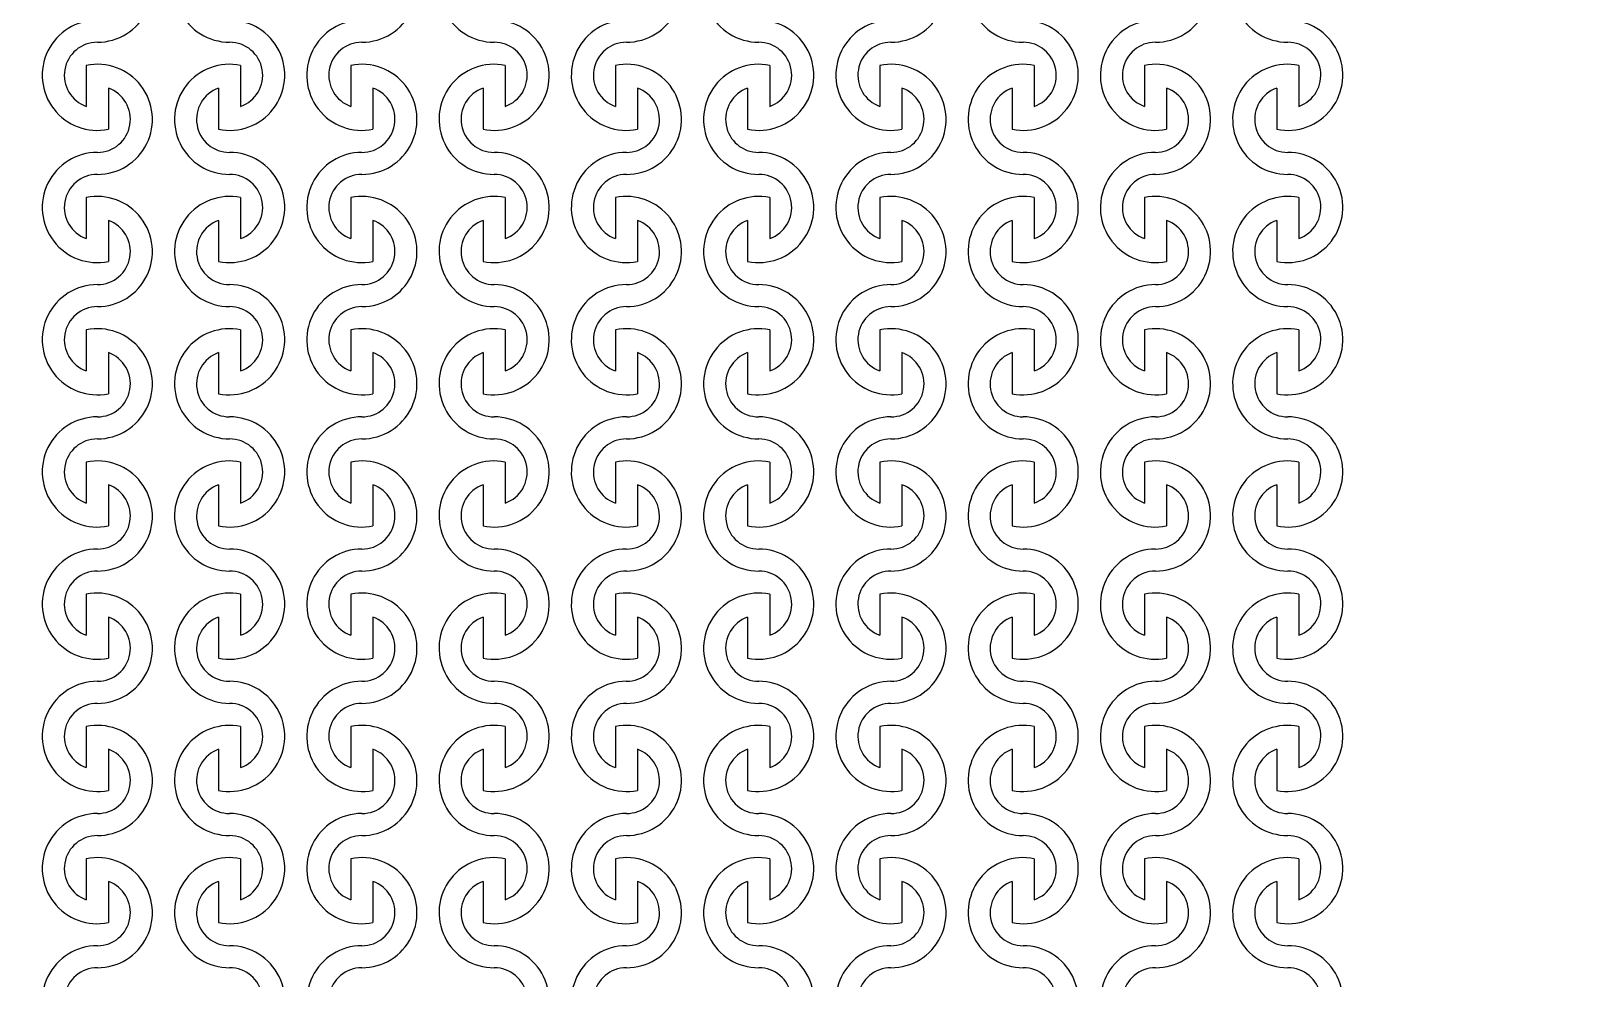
# Model space of a CAD drawing. Header units: millimetres. Extents: x 1000 to 444771, y -11148 to 590229.
# Drawn here: x 205126 to 208665, y 199300 to 201450 of the extents above; entities that cross this region are included whole.
import ezdxf

# ---------------------------------------------------------------- set-up
doc = ezdxf.new("R2010")
doc.units = ezdxf.units.MM
doc.layers.add('CLEAR', color=140, linetype='Continuous')

msp = doc.modelspace()

# ---------------------------------------------------------------- linework, layer by layer
for radius in [25000, 25000, 15000, 15000]:
    msp.add_circle((215000, 195000), radius)
at = {"layer": 'CLEAR'}
for p, q in [((205250.7, 201372.5), (205250.7, 201279.3)), ((205250.7, 201372.5), (205250.7, 201279.3)), ((205250.7, 201372.5), (205250.7, 201279.3)), ((205250.7, 201372.5), (205250.7, 201279.3)), ((205600.7, 201372.5), (205600.7, 201279.3)), ((205600.7, 201372.5), (205600.7, 201279.3)), ((205600.7, 201372.5), (205600.7, 201279.3)), ((205600.7, 201372.5), (205600.7, 201279.3)), ((205850.7, 201372.5), (205850.7, 201279.3)), ((205850.7, 201372.5), (205850.7, 201279.3)), ((205850.7, 201372.5), (205850.7, 201279.3)), ((205850.7, 201372.5), (205850.7, 201279.3)), ((206200.7, 201372.5), (206200.7, 201279.3)), ((206200.7, 201372.5), (206200.7, 201279.3)), ((206200.7, 201372.5), (206200.7, 201279.3)), ((206200.7, 201372.5), (206200.7, 201279.3)), ((206450.7, 201372.5), (206450.7, 201279.3)), ((206450.7, 201372.5), (206450.7, 201279.3)), ((206450.7, 201372.5), (206450.7, 201279.3)), ((206450.7, 201372.5), (206450.7, 201279.3)), ((206800.7, 201372.5), (206800.7, 201279.3)), ((206800.7, 201372.5), (206800.7, 201279.3)), ((206800.7, 201372.5), (206800.7, 201279.3)), ((206800.7, 201372.5), (206800.7, 201279.3)), ((207050.7, 201372.5), (207050.7, 201279.3)), ((207050.7, 201372.5), (207050.7, 201279.3)), ((207050.7, 201372.5), (207050.7, 201279.3)), ((207050.7, 201372.5), (207050.7, 201279.3)), ((207400.7, 201372.5), (207400.7, 201279.3)), ((207400.7, 201372.5), (207400.7, 201279.3)), ((207400.7, 201372.5), (207400.7, 201279.3)), ((207400.7, 201372.5), (207400.7, 201279.3)), ((207650.7, 201372.5), (207650.7, 201279.3)), ((207650.7, 201372.5), (207650.7, 201279.3)), ((207650.7, 201372.5), (207650.7, 201279.3)), ((207650.7, 201372.5), (207650.7, 201279.3)), ((208000.7, 201372.5), (208000.7, 201279.3)), ((208000.7, 201372.5), (208000.7, 201279.3)), ((208000.7, 201372.5), (208000.7, 201279.3)), ((208000.7, 201372.5), (208000.7, 201279.3)), ((205300.7, 201320.7), (205300.7, 201227.5)), ((205300.7, 201320.7), (205300.7, 201227.5)), ((205300.7, 201320.7), (205300.7, 201227.5)), ((205300.7, 201320.7), (205300.7, 201227.5)), ((205550.7, 201320.7), (205550.7, 201227.5)), ((205550.7, 201320.7), (205550.7, 201227.5)), ((205550.7, 201320.7), (205550.7, 201227.5)), ((205550.7, 201320.7), (205550.7, 201227.5)), ((205900.7, 201320.7), (205900.7, 201227.5)), ((205900.7, 201320.7), (205900.7, 201227.5)), ((205900.7, 201320.7), (205900.7, 201227.5)), ((205900.7, 201320.7), (205900.7, 201227.5)), ((206150.7, 201320.7), (206150.7, 201227.5)), ((206150.7, 201320.7), (206150.7, 201227.5)), ((206150.7, 201320.7), (206150.7, 201227.5)), ((206150.7, 201320.7), (206150.7, 201227.5)), ((206500.7, 201320.7), (206500.7, 201227.5)), ((206500.7, 201320.7), (206500.7, 201227.5)), ((206500.7, 201320.7), (206500.7, 201227.5)), ((206500.7, 201320.7), (206500.7, 201227.5)), ((206750.7, 201320.7), (206750.7, 201227.5)), ((206750.7, 201320.7), (206750.7, 201227.5)), ((206750.7, 201320.7), (206750.7, 201227.5)), ((206750.7, 201320.7), (206750.7, 201227.5)), ((207100.7, 201320.7), (207100.7, 201227.5)), ((207100.7, 201320.7), (207100.7, 201227.5)), ((207100.7, 201320.7), (207100.7, 201227.5)), ((207100.7, 201320.7), (207100.7, 201227.5)), ((207350.7, 201320.7), (207350.7, 201227.5)), ((207350.7, 201320.7), (207350.7, 201227.5)), ((207350.7, 201320.7), (207350.7, 201227.5)), ((207350.7, 201320.7), (207350.7, 201227.5)), ((207700.7, 201320.7), (207700.7, 201227.5)), ((207700.7, 201320.7), (207700.7, 201227.5)), ((207700.7, 201320.7), (207700.7, 201227.5)), ((207700.7, 201320.7), (207700.7, 201227.5)), ((207950.7, 201320.7), (207950.7, 201227.5)), ((207950.7, 201320.7), (207950.7, 201227.5)), ((207950.7, 201320.7), (207950.7, 201227.5)), ((207950.7, 201320.7), (207950.7, 201227.5)), ((205250.7, 201072.5), (205250.7, 200979.3)), ((205250.7, 201072.5), (205250.7, 200979.3)), ((205250.7, 201072.5), (205250.7, 200979.3)), ((205250.7, 201072.5), (205250.7, 200979.3)), ((205600.7, 201072.5), (205600.7, 200979.3)), ((205600.7, 201072.5), (205600.7, 200979.3)), ((205600.7, 201072.5), (205600.7, 200979.3)), ((205600.7, 201072.5), (205600.7, 200979.3)), ((205850.7, 201072.5), (205850.7, 200979.3)), ((205850.7, 201072.5), (205850.7, 200979.3)), ((205850.7, 201072.5), (205850.7, 200979.3)), ((205850.7, 201072.5), (205850.7, 200979.3)), ((206200.7, 201072.5), (206200.7, 200979.3)), ((206200.7, 201072.5), (206200.7, 200979.3)), ((206200.7, 201072.5), (206200.7, 200979.3)), ((206200.7, 201072.5), (206200.7, 200979.3)), ((206450.7, 201072.5), (206450.7, 200979.3)), ((206450.7, 201072.5), (206450.7, 200979.3)), ((206450.7, 201072.5), (206450.7, 200979.3)), ((206450.7, 201072.5), (206450.7, 200979.3)), ((206800.7, 201072.5), (206800.7, 200979.3)), ((206800.7, 201072.5), (206800.7, 200979.3)), ((206800.7, 201072.5), (206800.7, 200979.3)), ((206800.7, 201072.5), (206800.7, 200979.3)), ((207050.7, 201072.5), (207050.7, 200979.3)), ((207050.7, 201072.5), (207050.7, 200979.3)), ((207050.7, 201072.5), (207050.7, 200979.3)), ((207050.7, 201072.5), (207050.7, 200979.3)), ((207400.7, 201072.5), (207400.7, 200979.3)), ((207400.7, 201072.5), (207400.7, 200979.3)), ((207400.7, 201072.5), (207400.7, 200979.3)), ((207400.7, 201072.5), (207400.7, 200979.3)), ((207650.7, 201072.5), (207650.7, 200979.3)), ((207650.7, 201072.5), (207650.7, 200979.3)), ((207650.7, 201072.5), (207650.7, 200979.3)), ((207650.7, 201072.5), (207650.7, 200979.3)), ((208000.7, 201072.5), (208000.7, 200979.3)), ((208000.7, 201072.5), (208000.7, 200979.3)), ((208000.7, 201072.5), (208000.7, 200979.3)), ((208000.7, 201072.5), (208000.7, 200979.3)), ((205300.7, 201020.7), (205300.7, 200927.5)), ((205300.7, 201020.7), (205300.7, 200927.5)), ((205300.7, 201020.7), (205300.7, 200927.5)), ((205300.7, 201020.7), (205300.7, 200927.5)), ((205550.7, 201020.7), (205550.7, 200927.5)), ((205550.7, 201020.7), (205550.7, 200927.5)), ((205550.7, 201020.7), (205550.7, 200927.5)), ((205550.7, 201020.7), (205550.7, 200927.5)), ((205900.7, 201020.7), (205900.7, 200927.5)), ((205900.7, 201020.7), (205900.7, 200927.5)), ((205900.7, 201020.7), (205900.7, 200927.5)), ((205900.7, 201020.7), (205900.7, 200927.5)), ((206150.7, 201020.7), (206150.7, 200927.5)), ((206150.7, 201020.7), (206150.7, 200927.5)), ((206150.7, 201020.7), (206150.7, 200927.5)), ((206150.7, 201020.7), (206150.7, 200927.5)), ((206500.7, 201020.7), (206500.7, 200927.5)), ((206500.7, 201020.7), (206500.7, 200927.5)), ((206500.7, 201020.7), (206500.7, 200927.5)), ((206500.7, 201020.7), (206500.7, 200927.5)), ((206750.7, 201020.7), (206750.7, 200927.5)), ((206750.7, 201020.7), (206750.7, 200927.5)), ((206750.7, 201020.7), (206750.7, 200927.5)), ((206750.7, 201020.7), (206750.7, 200927.5)), ((207100.7, 201020.7), (207100.7, 200927.5)), ((207100.7, 201020.7), (207100.7, 200927.5)), ((207100.7, 201020.7), (207100.7, 200927.5)), ((207100.7, 201020.7), (207100.7, 200927.5)), ((207350.7, 201020.7), (207350.7, 200927.5)), ((207350.7, 201020.7), (207350.7, 200927.5)), ((207350.7, 201020.7), (207350.7, 200927.5)), ((207350.7, 201020.7), (207350.7, 200927.5)), ((207700.7, 201020.7), (207700.7, 200927.5)), ((207700.7, 201020.7), (207700.7, 200927.5)), ((207700.7, 201020.7), (207700.7, 200927.5)), ((207700.7, 201020.7), (207700.7, 200927.5)), ((207950.7, 201020.7), (207950.7, 200927.5)), ((207950.7, 201020.7), (207950.7, 200927.5)), ((207950.7, 201020.7), (207950.7, 200927.5)), ((207950.7, 201020.7), (207950.7, 200927.5)), ((205250.7, 200772.5), (205250.7, 200679.3)), ((205250.7, 200772.5), (205250.7, 200679.3)), ((205250.7, 200772.5), (205250.7, 200679.3)), ((205250.7, 200772.5), (205250.7, 200679.3)), ((205600.7, 200772.5), (205600.7, 200679.3)), ((205600.7, 200772.5), (205600.7, 200679.3)), ((205600.7, 200772.5), (205600.7, 200679.3)), ((205600.7, 200772.5), (205600.7, 200679.3)), ((205850.7, 200772.5), (205850.7, 200679.3)), ((205850.7, 200772.5), (205850.7, 200679.3)), ((205850.7, 200772.5), (205850.7, 200679.3)), ((205850.7, 200772.5), (205850.7, 200679.3)), ((206200.7, 200772.5), (206200.7, 200679.3)), ((206200.7, 200772.5), (206200.7, 200679.3)), ((206200.7, 200772.5), (206200.7, 200679.3)), ((206200.7, 200772.5), (206200.7, 200679.3)), ((206450.7, 200772.5), (206450.7, 200679.3)), ((206450.7, 200772.5), (206450.7, 200679.3)), ((206450.7, 200772.5), (206450.7, 200679.3)), ((206450.7, 200772.5), (206450.7, 200679.3)), ((206800.7, 200772.5), (206800.7, 200679.3)), ((206800.7, 200772.5), (206800.7, 200679.3)), ((206800.7, 200772.5), (206800.7, 200679.3)), ((206800.7, 200772.5), (206800.7, 200679.3)), ((207050.7, 200772.5), (207050.7, 200679.3)), ((207050.7, 200772.5), (207050.7, 200679.3)), ((207050.7, 200772.5), (207050.7, 200679.3)), ((207050.7, 200772.5), (207050.7, 200679.3)), ((207400.7, 200772.5), (207400.7, 200679.3)), ((207400.7, 200772.5), (207400.7, 200679.3)), ((207400.7, 200772.5), (207400.7, 200679.3)), ((207400.7, 200772.5), (207400.7, 200679.3)), ((207650.7, 200772.5), (207650.7, 200679.3)), ((207650.7, 200772.5), (207650.7, 200679.3)), ((207650.7, 200772.5), (207650.7, 200679.3)), ((207650.7, 200772.5), (207650.7, 200679.3)), ((208000.7, 200772.5), (208000.7, 200679.3)), ((208000.7, 200772.5), (208000.7, 200679.3)), ((208000.7, 200772.5), (208000.7, 200679.3)), ((208000.7, 200772.5), (208000.7, 200679.3)), ((205300.7, 200720.7), (205300.7, 200627.5)), ((205300.7, 200720.7), (205300.7, 200627.5)), ((205300.7, 200720.7), (205300.7, 200627.5)), ((205300.7, 200720.7), (205300.7, 200627.5)), ((205550.7, 200720.7), (205550.7, 200627.5)), ((205550.7, 200720.7), (205550.7, 200627.5)), ((205550.7, 200720.7), (205550.7, 200627.5)), ((205550.7, 200720.7), (205550.7, 200627.5)), ((205900.7, 200720.7), (205900.7, 200627.5)), ((205900.7, 200720.7), (205900.7, 200627.5)), ((205900.7, 200720.7), (205900.7, 200627.5)), ((205900.7, 200720.7), (205900.7, 200627.5)), ((206150.7, 200720.7), (206150.7, 200627.5)), ((206150.7, 200720.7), (206150.7, 200627.5)), ((206150.7, 200720.7), (206150.7, 200627.5)), ((206150.7, 200720.7), (206150.7, 200627.5)), ((206500.7, 200720.7), (206500.7, 200627.5)), ((206500.7, 200720.7), (206500.7, 200627.5)), ((206500.7, 200720.7), (206500.7, 200627.5)), ((206500.7, 200720.7), (206500.7, 200627.5)), ((206750.7, 200720.7), (206750.7, 200627.5)), ((206750.7, 200720.7), (206750.7, 200627.5)), ((206750.7, 200720.7), (206750.7, 200627.5)), ((206750.7, 200720.7), (206750.7, 200627.5)), ((207100.7, 200720.7), (207100.7, 200627.5)), ((207100.7, 200720.7), (207100.7, 200627.5)), ((207100.7, 200720.7), (207100.7, 200627.5)), ((207100.7, 200720.7), (207100.7, 200627.5)), ((207350.7, 200720.7), (207350.7, 200627.5)), ((207350.7, 200720.7), (207350.7, 200627.5)), ((207350.7, 200720.7), (207350.7, 200627.5)), ((207350.7, 200720.7), (207350.7, 200627.5)), ((207700.7, 200720.7), (207700.7, 200627.5)), ((207700.7, 200720.7), (207700.7, 200627.5)), ((207700.7, 200720.7), (207700.7, 200627.5)), ((207700.7, 200720.7), (207700.7, 200627.5)), ((207950.7, 200720.7), (207950.7, 200627.5)), ((207950.7, 200720.7), (207950.7, 200627.5)), ((207950.7, 200720.7), (207950.7, 200627.5)), ((207950.7, 200720.7), (207950.7, 200627.5)), ((205250.7, 200472.5), (205250.7, 200379.3)), ((205250.7, 200472.5), (205250.7, 200379.3)), ((205250.7, 200472.5), (205250.7, 200379.3)), ((205250.7, 200472.5), (205250.7, 200379.3)), ((205600.7, 200472.5), (205600.7, 200379.3)), ((205600.7, 200472.5), (205600.7, 200379.3)), ((205600.7, 200472.5), (205600.7, 200379.3)), ((205600.7, 200472.5), (205600.7, 200379.3)), ((205850.7, 200472.5), (205850.7, 200379.3)), ((205850.7, 200472.5), (205850.7, 200379.3)), ((205850.7, 200472.5), (205850.7, 200379.3)), ((205850.7, 200472.5), (205850.7, 200379.3)), ((206200.7, 200472.5), (206200.7, 200379.3)), ((206200.7, 200472.5), (206200.7, 200379.3)), ((206200.7, 200472.5), (206200.7, 200379.3)), ((206200.7, 200472.5), (206200.7, 200379.3)), ((206450.7, 200472.5), (206450.7, 200379.3)), ((206450.7, 200472.5), (206450.7, 200379.3)), ((206450.7, 200472.5), (206450.7, 200379.3)), ((206450.7, 200472.5), (206450.7, 200379.3)), ((206800.7, 200472.5), (206800.7, 200379.3)), ((206800.7, 200472.5), (206800.7, 200379.3)), ((206800.7, 200472.5), (206800.7, 200379.3)), ((206800.7, 200472.5), (206800.7, 200379.3)), ((207050.7, 200472.5), (207050.7, 200379.3)), ((207050.7, 200472.5), (207050.7, 200379.3)), ((207050.7, 200472.5), (207050.7, 200379.3)), ((207050.7, 200472.5), (207050.7, 200379.3)), ((207400.7, 200472.5), (207400.7, 200379.3)), ((207400.7, 200472.5), (207400.7, 200379.3)), ((207400.7, 200472.5), (207400.7, 200379.3)), ((207400.7, 200472.5), (207400.7, 200379.3)), ((207650.7, 200472.5), (207650.7, 200379.3)), ((207650.7, 200472.5), (207650.7, 200379.3)), ((207650.7, 200472.5), (207650.7, 200379.3)), ((207650.7, 200472.5), (207650.7, 200379.3)), ((208000.7, 200472.5), (208000.7, 200379.3)), ((208000.7, 200472.5), (208000.7, 200379.3)), ((208000.7, 200472.5), (208000.7, 200379.3)), ((208000.7, 200472.5), (208000.7, 200379.3)), ((205300.7, 200420.7), (205300.7, 200327.5)), ((205300.7, 200420.7), (205300.7, 200327.5)), ((205300.7, 200420.7), (205300.7, 200327.5)), ((205300.7, 200420.7), (205300.7, 200327.5)), ((205550.7, 200420.7), (205550.7, 200327.5)), ((205550.7, 200420.7), (205550.7, 200327.5)), ((205550.7, 200420.7), (205550.7, 200327.5)), ((205550.7, 200420.7), (205550.7, 200327.5)), ((205900.7, 200420.7), (205900.7, 200327.5)), ((205900.7, 200420.7), (205900.7, 200327.5)), ((205900.7, 200420.7), (205900.7, 200327.5)), ((205900.7, 200420.7), (205900.7, 200327.5)), ((206150.7, 200420.7), (206150.7, 200327.5)), ((206150.7, 200420.7), (206150.7, 200327.5)), ((206150.7, 200420.7), (206150.7, 200327.5)), ((206150.7, 200420.7), (206150.7, 200327.5)), ((206500.7, 200420.7), (206500.7, 200327.5)), ((206500.7, 200420.7), (206500.7, 200327.5)), ((206500.7, 200420.7), (206500.7, 200327.5)), ((206500.7, 200420.7), (206500.7, 200327.5)), ((206750.7, 200420.7), (206750.7, 200327.5)), ((206750.7, 200420.7), (206750.7, 200327.5)), ((206750.7, 200420.7), (206750.7, 200327.5)), ((206750.7, 200420.7), (206750.7, 200327.5)), ((207100.7, 200420.7), (207100.7, 200327.5)), ((207100.7, 200420.7), (207100.7, 200327.5)), ((207100.7, 200420.7), (207100.7, 200327.5)), ((207100.7, 200420.7), (207100.7, 200327.5)), ((207350.7, 200420.7), (207350.7, 200327.5)), ((207350.7, 200420.7), (207350.7, 200327.5)), ((207350.7, 200420.7), (207350.7, 200327.5)), ((207350.7, 200420.7), (207350.7, 200327.5)), ((207700.7, 200420.7), (207700.7, 200327.5)), ((207700.7, 200420.7), (207700.7, 200327.5)), ((207700.7, 200420.7), (207700.7, 200327.5)), ((207700.7, 200420.7), (207700.7, 200327.5)), ((207950.7, 200420.7), (207950.7, 200327.5)), ((207950.7, 200420.7), (207950.7, 200327.5)), ((207950.7, 200420.7), (207950.7, 200327.5)), ((207950.7, 200420.7), (207950.7, 200327.5)), ((205250.7, 200172.5), (205250.7, 200079.3)), ((205250.7, 200172.5), (205250.7, 200079.3)), ((205250.7, 200172.5), (205250.7, 200079.3)), ((205250.7, 200172.5), (205250.7, 200079.3)), ((205600.7, 200172.5), (205600.7, 200079.3)), ((205600.7, 200172.5), (205600.7, 200079.3)), ((205600.7, 200172.5), (205600.7, 200079.3)), ((205600.7, 200172.5), (205600.7, 200079.3)), ((205850.7, 200172.5), (205850.7, 200079.3)), ((205850.7, 200172.5), (205850.7, 200079.3)), ((205850.7, 200172.5), (205850.7, 200079.3)), ((205850.7, 200172.5), (205850.7, 200079.3)), ((206200.7, 200172.5), (206200.7, 200079.3)), ((206200.7, 200172.5), (206200.7, 200079.3)), ((206200.7, 200172.5), (206200.7, 200079.3)), ((206200.7, 200172.5), (206200.7, 200079.3)), ((206450.7, 200172.5), (206450.7, 200079.3)), ((206450.7, 200172.5), (206450.7, 200079.3)), ((206450.7, 200172.5), (206450.7, 200079.3)), ((206450.7, 200172.5), (206450.7, 200079.3)), ((206800.7, 200172.5), (206800.7, 200079.3)), ((206800.7, 200172.5), (206800.7, 200079.3)), ((206800.7, 200172.5), (206800.7, 200079.3)), ((206800.7, 200172.5), (206800.7, 200079.3)), ((207050.7, 200172.5), (207050.7, 200079.3)), ((207050.7, 200172.5), (207050.7, 200079.3)), ((207050.7, 200172.5), (207050.7, 200079.3)), ((207050.7, 200172.5), (207050.7, 200079.3)), ((207400.7, 200172.5), (207400.7, 200079.3)), ((207400.7, 200172.5), (207400.7, 200079.3)), ((207400.7, 200172.5), (207400.7, 200079.3)), ((207400.7, 200172.5), (207400.7, 200079.3)), ((207650.7, 200172.5), (207650.7, 200079.3)), ((207650.7, 200172.5), (207650.7, 200079.3)), ((207650.7, 200172.5), (207650.7, 200079.3)), ((207650.7, 200172.5), (207650.7, 200079.3)), ((208000.7, 200172.5), (208000.7, 200079.3)), ((208000.7, 200172.5), (208000.7, 200079.3)), ((208000.7, 200172.5), (208000.7, 200079.3)), ((208000.7, 200172.5), (208000.7, 200079.3)), ((205300.7, 200120.7), (205300.7, 200027.5)), ((205300.7, 200120.7), (205300.7, 200027.5)), ((205300.7, 200120.7), (205300.7, 200027.5)), ((205300.7, 200120.7), (205300.7, 200027.5)), ((205550.7, 200120.7), (205550.7, 200027.5)), ((205550.7, 200120.7), (205550.7, 200027.5)), ((205550.7, 200120.7), (205550.7, 200027.5)), ((205550.7, 200120.7), (205550.7, 200027.5)), ((205900.7, 200120.7), (205900.7, 200027.5)), ((205900.7, 200120.7), (205900.7, 200027.5)), ((205900.7, 200120.7), (205900.7, 200027.5)), ((205900.7, 200120.7), (205900.7, 200027.5)), ((206150.7, 200120.7), (206150.7, 200027.5)), ((206150.7, 200120.7), (206150.7, 200027.5)), ((206150.7, 200120.7), (206150.7, 200027.5)), ((206150.7, 200120.7), (206150.7, 200027.5)), ((206500.7, 200120.7), (206500.7, 200027.5)), ((206500.7, 200120.7), (206500.7, 200027.5)), ((206500.7, 200120.7), (206500.7, 200027.5)), ((206500.7, 200120.7), (206500.7, 200027.5)), ((206750.7, 200120.7), (206750.7, 200027.5)), ((206750.7, 200120.7), (206750.7, 200027.5)), ((206750.7, 200120.7), (206750.7, 200027.5)), ((206750.7, 200120.7), (206750.7, 200027.5)), ((207100.7, 200120.7), (207100.7, 200027.5)), ((207100.7, 200120.7), (207100.7, 200027.5)), ((207100.7, 200120.7), (207100.7, 200027.5)), ((207100.7, 200120.7), (207100.7, 200027.5)), ((207350.7, 200120.7), (207350.7, 200027.5)), ((207350.7, 200120.7), (207350.7, 200027.5)), ((207350.7, 200120.7), (207350.7, 200027.5)), ((207350.7, 200120.7), (207350.7, 200027.5)), ((207700.7, 200120.7), (207700.7, 200027.5)), ((207700.7, 200120.7), (207700.7, 200027.5)), ((207700.7, 200120.7), (207700.7, 200027.5)), ((207700.7, 200120.7), (207700.7, 200027.5)), ((207950.7, 200120.7), (207950.7, 200027.5)), ((207950.7, 200120.7), (207950.7, 200027.5)), ((207950.7, 200120.7), (207950.7, 200027.5)), ((207950.7, 200120.7), (207950.7, 200027.5)), ((205250.7, 199872.5), (205250.7, 199779.3)), ((205250.7, 199872.5), (205250.7, 199779.3)), ((205250.7, 199872.5), (205250.7, 199779.3)), ((205250.7, 199872.5), (205250.7, 199779.3)), ((205600.7, 199872.5), (205600.7, 199779.3)), ((205600.7, 199872.5), (205600.7, 199779.3)), ((205600.7, 199872.5), (205600.7, 199779.3)), ((205600.7, 199872.5), (205600.7, 199779.3)), ((205850.7, 199872.5), (205850.7, 199779.3)), ((205850.7, 199872.5), (205850.7, 199779.3)), ((205850.7, 199872.5), (205850.7, 199779.3)), ((205850.7, 199872.5), (205850.7, 199779.3)), ((206200.7, 199872.5), (206200.7, 199779.3)), ((206200.7, 199872.5), (206200.7, 199779.3)), ((206200.7, 199872.5), (206200.7, 199779.3)), ((206200.7, 199872.5), (206200.7, 199779.3)), ((206450.7, 199872.5), (206450.7, 199779.3)), ((206450.7, 199872.5), (206450.7, 199779.3)), ((206450.7, 199872.5), (206450.7, 199779.3)), ((206450.7, 199872.5), (206450.7, 199779.3)), ((206800.7, 199872.5), (206800.7, 199779.3)), ((206800.7, 199872.5), (206800.7, 199779.3)), ((206800.7, 199872.5), (206800.7, 199779.3)), ((206800.7, 199872.5), (206800.7, 199779.3)), ((207050.7, 199872.5), (207050.7, 199779.3)), ((207050.7, 199872.5), (207050.7, 199779.3)), ((207050.7, 199872.5), (207050.7, 199779.3)), ((207050.7, 199872.5), (207050.7, 199779.3)), ((207400.7, 199872.5), (207400.7, 199779.3)), ((207400.7, 199872.5), (207400.7, 199779.3)), ((207400.7, 199872.5), (207400.7, 199779.3)), ((207400.7, 199872.5), (207400.7, 199779.3)), ((207650.7, 199872.5), (207650.7, 199779.3)), ((207650.7, 199872.5), (207650.7, 199779.3)), ((207650.7, 199872.5), (207650.7, 199779.3)), ((207650.7, 199872.5), (207650.7, 199779.3)), ((208000.7, 199872.5), (208000.7, 199779.3)), ((208000.7, 199872.5), (208000.7, 199779.3)), ((208000.7, 199872.5), (208000.7, 199779.3)), ((208000.7, 199872.5), (208000.7, 199779.3)), ((205300.7, 199820.7), (205300.7, 199727.5)), ((205300.7, 199820.7), (205300.7, 199727.5)), ((205300.7, 199820.7), (205300.7, 199727.5)), ((205300.7, 199820.7), (205300.7, 199727.5)), ((205550.7, 199820.7), (205550.7, 199727.5)), ((205550.7, 199820.7), (205550.7, 199727.5)), ((205550.7, 199820.7), (205550.7, 199727.5)), ((205550.7, 199820.7), (205550.7, 199727.5)), ((205900.7, 199820.7), (205900.7, 199727.5)), ((205900.7, 199820.7), (205900.7, 199727.5)), ((205900.7, 199820.7), (205900.7, 199727.5)), ((205900.7, 199820.7), (205900.7, 199727.5)), ((206150.7, 199820.7), (206150.7, 199727.5)), ((206150.7, 199820.7), (206150.7, 199727.5)), ((206150.7, 199820.7), (206150.7, 199727.5)), ((206150.7, 199820.7), (206150.7, 199727.5)), ((206500.7, 199820.7), (206500.7, 199727.5)), ((206500.7, 199820.7), (206500.7, 199727.5)), ((206500.7, 199820.7), (206500.7, 199727.5)), ((206500.7, 199820.7), (206500.7, 199727.5)), ((206750.7, 199820.7), (206750.7, 199727.5)), ((206750.7, 199820.7), (206750.7, 199727.5)), ((206750.7, 199820.7), (206750.7, 199727.5)), ((206750.7, 199820.7), (206750.7, 199727.5)), ((207100.7, 199820.7), (207100.7, 199727.5)), ((207100.7, 199820.7), (207100.7, 199727.5)), ((207100.7, 199820.7), (207100.7, 199727.5)), ((207100.7, 199820.7), (207100.7, 199727.5)), ((207350.7, 199820.7), (207350.7, 199727.5)), ((207350.7, 199820.7), (207350.7, 199727.5)), ((207350.7, 199820.7), (207350.7, 199727.5)), ((207350.7, 199820.7), (207350.7, 199727.5)), ((207700.7, 199820.7), (207700.7, 199727.5)), ((207700.7, 199820.7), (207700.7, 199727.5)), ((207700.7, 199820.7), (207700.7, 199727.5)), ((207700.7, 199820.7), (207700.7, 199727.5)), ((207950.7, 199820.7), (207950.7, 199727.5)), ((207950.7, 199820.7), (207950.7, 199727.5)), ((207950.7, 199820.7), (207950.7, 199727.5)), ((207950.7, 199820.7), (207950.7, 199727.5)), ((205250.7, 199572.5), (205250.7, 199479.3)), ((205250.7, 199572.5), (205250.7, 199479.3)), ((205250.7, 199572.5), (205250.7, 199479.3)), ((205250.7, 199572.5), (205250.7, 199479.3)), ((205600.7, 199572.5), (205600.7, 199479.3)), ((205600.7, 199572.5), (205600.7, 199479.3)), ((205600.7, 199572.5), (205600.7, 199479.3)), ((205600.7, 199572.5), (205600.7, 199479.3)), ((205850.7, 199572.5), (205850.7, 199479.3)), ((205850.7, 199572.5), (205850.7, 199479.3)), ((205850.7, 199572.5), (205850.7, 199479.3)), ((205850.7, 199572.5), (205850.7, 199479.3)), ((206200.7, 199572.5), (206200.7, 199479.3)), ((206200.7, 199572.5), (206200.7, 199479.3)), ((206200.7, 199572.5), (206200.7, 199479.3)), ((206200.7, 199572.5), (206200.7, 199479.3)), ((206450.7, 199572.5), (206450.7, 199479.3)), ((206450.7, 199572.5), (206450.7, 199479.3)), ((206450.7, 199572.5), (206450.7, 199479.3)), ((206450.7, 199572.5), (206450.7, 199479.3)), ((206800.7, 199572.5), (206800.7, 199479.3)), ((206800.7, 199572.5), (206800.7, 199479.3)), ((206800.7, 199572.5), (206800.7, 199479.3)), ((206800.7, 199572.5), (206800.7, 199479.3)), ((207050.7, 199572.5), (207050.7, 199479.3)), ((207050.7, 199572.5), (207050.7, 199479.3)), ((207050.7, 199572.5), (207050.7, 199479.3)), ((207050.7, 199572.5), (207050.7, 199479.3)), ((207400.7, 199572.5), (207400.7, 199479.3)), ((207400.7, 199572.5), (207400.7, 199479.3)), ((207400.7, 199572.5), (207400.7, 199479.3)), ((207400.7, 199572.5), (207400.7, 199479.3)), ((207650.7, 199572.5), (207650.7, 199479.3)), ((207650.7, 199572.5), (207650.7, 199479.3)), ((207650.7, 199572.5), (207650.7, 199479.3)), ((207650.7, 199572.5), (207650.7, 199479.3)), ((208000.7, 199572.5), (208000.7, 199479.3)), ((208000.7, 199572.5), (208000.7, 199479.3)), ((208000.7, 199572.5), (208000.7, 199479.3)), ((208000.7, 199572.5), (208000.7, 199479.3)), ((205300.7, 199520.7), (205300.7, 199427.5)), ((205300.7, 199520.7), (205300.7, 199427.5)), ((205300.7, 199520.7), (205300.7, 199427.5)), ((205300.7, 199520.7), (205300.7, 199427.5)), ((205550.7, 199520.7), (205550.7, 199427.5)), ((205550.7, 199520.7), (205550.7, 199427.5)), ((205550.7, 199520.7), (205550.7, 199427.5)), ((205550.7, 199520.7), (205550.7, 199427.5)), ((205900.7, 199520.7), (205900.7, 199427.5)), ((205900.7, 199520.7), (205900.7, 199427.5)), ((205900.7, 199520.7), (205900.7, 199427.5)), ((205900.7, 199520.7), (205900.7, 199427.5)), ((206150.7, 199520.7), (206150.7, 199427.5)), ((206150.7, 199520.7), (206150.7, 199427.5)), ((206150.7, 199520.7), (206150.7, 199427.5)), ((206150.7, 199520.7), (206150.7, 199427.5)), ((206500.7, 199520.7), (206500.7, 199427.5)), ((206500.7, 199520.7), (206500.7, 199427.5)), ((206500.7, 199520.7), (206500.7, 199427.5)), ((206500.7, 199520.7), (206500.7, 199427.5)), ((206750.7, 199520.7), (206750.7, 199427.5)), ((206750.7, 199520.7), (206750.7, 199427.5)), ((206750.7, 199520.7), (206750.7, 199427.5)), ((206750.7, 199520.7), (206750.7, 199427.5)), ((207100.7, 199520.7), (207100.7, 199427.5)), ((207100.7, 199520.7), (207100.7, 199427.5)), ((207100.7, 199520.7), (207100.7, 199427.5)), ((207100.7, 199520.7), (207100.7, 199427.5)), ((207350.7, 199520.7), (207350.7, 199427.5)), ((207350.7, 199520.7), (207350.7, 199427.5)), ((207350.7, 199520.7), (207350.7, 199427.5)), ((207350.7, 199520.7), (207350.7, 199427.5)), ((207700.7, 199520.7), (207700.7, 199427.5)), ((207700.7, 199520.7), (207700.7, 199427.5)), ((207700.7, 199520.7), (207700.7, 199427.5)), ((207700.7, 199520.7), (207700.7, 199427.5)), ((207950.7, 199520.7), (207950.7, 199427.5)), ((207950.7, 199520.7), (207950.7, 199427.5)), ((207950.7, 199520.7), (207950.7, 199427.5)), ((207950.7, 199520.7), (207950.7, 199427.5))]:
    msp.add_line(p, q, dxfattribs=at)
for centre, radius, start, end in [((205275.7, 201550), 125, 270, 101.537), ((205275.7, 201550), 125, 270, 101.537), ((205575.7, 201550), 125, 78.463, 270), ((205575.7, 201550), 125, 78.463, 270), ((205875.7, 201550), 125, 270, 101.537), ((205875.7, 201550), 125, 270, 101.537), ((206175.7, 201550), 125, 78.463, 270), ((206175.7, 201550), 125, 78.463, 270), ((206475.7, 201550), 125, 270, 101.537), ((206475.7, 201550), 125, 270, 101.537), ((206775.7, 201550), 125, 78.463, 270), ((206775.7, 201550), 125, 78.463, 270), ((207075.7, 201550), 125, 270, 101.537), ((207075.7, 201550), 125, 270, 101.537), ((207375.7, 201550), 125, 78.463, 270), ((207375.7, 201550), 125, 78.463, 270), ((207675.7, 201550), 125, 270, 101.537), ((207675.7, 201550), 125, 270, 101.537), ((207975.7, 201550), 125, 78.463, 270), ((207975.7, 201550), 125, 78.463, 270), ((205275.7, 201350), 125, 90, 281.537), ((205275.7, 201350), 125, 90, 281.537), ((205575.7, 201350), 125, 258.463, 90), ((205575.7, 201350), 125, 258.463, 90), ((205875.7, 201350), 125, 90, 281.537), ((205875.7, 201350), 125, 90, 281.537), ((206175.7, 201350), 125, 258.463, 90), ((206175.7, 201350), 125, 258.463, 90), ((206475.7, 201350), 125, 90, 281.537), ((206475.7, 201350), 125, 90, 281.537), ((206775.7, 201350), 125, 258.463, 90), ((206775.7, 201350), 125, 258.463, 90), ((207075.7, 201350), 125, 90, 281.537), ((207075.7, 201350), 125, 90, 281.537), ((207375.7, 201350), 125, 258.463, 90), ((207375.7, 201350), 125, 258.463, 90), ((207675.7, 201350), 125, 90, 281.537), ((207675.7, 201350), 125, 90, 281.537), ((207975.7, 201350), 125, 258.463, 90), ((207975.7, 201350), 125, 258.463, 90), ((205275.7, 201350), 75, 90, 250.5288), ((205275.7, 201350), 75, 90, 250.5288), ((205575.7, 201350), 75, 289.4712, 90), ((205575.7, 201350), 75, 289.4712, 90), ((205875.7, 201350), 75, 90, 250.5288), ((205875.7, 201350), 75, 90, 250.5288), ((206175.7, 201350), 75, 289.4712, 90), ((206175.7, 201350), 75, 289.4712, 90), ((206475.7, 201350), 75, 90, 250.5288), ((206475.7, 201350), 75, 90, 250.5288), ((206775.7, 201350), 75, 289.4712, 90), ((206775.7, 201350), 75, 289.4712, 90), ((207075.7, 201350), 75, 90, 250.5288), ((207075.7, 201350), 75, 90, 250.5288), ((207375.7, 201350), 75, 289.4712, 90), ((207375.7, 201350), 75, 289.4712, 90), ((207675.7, 201350), 75, 90, 250.5288), ((207675.7, 201350), 75, 90, 250.5288), ((207975.7, 201350), 75, 289.4712, 90), ((207975.7, 201350), 75, 289.4712, 90), ((205275.7, 201250), 125, 270, 101.537), ((205275.7, 201250), 125, 270, 101.537), ((205575.7, 201250), 125, 78.463, 270), ((205575.7, 201250), 125, 78.463, 270), ((205875.7, 201250), 125, 270, 101.537), ((205875.7, 201250), 125, 270, 101.537), ((206175.7, 201250), 125, 78.463, 270), ((206175.7, 201250), 125, 78.463, 270), ((206475.7, 201250), 125, 270, 101.537), ((206475.7, 201250), 125, 270, 101.537), ((206775.7, 201250), 125, 78.463, 270), ((206775.7, 201250), 125, 78.463, 270), ((207075.7, 201250), 125, 270, 101.537), ((207075.7, 201250), 125, 270, 101.537), ((207375.7, 201250), 125, 78.463, 270), ((207375.7, 201250), 125, 78.463, 270), ((207675.7, 201250), 125, 270, 101.537), ((207675.7, 201250), 125, 270, 101.537), ((207975.7, 201250), 125, 78.463, 270), ((207975.7, 201250), 125, 78.463, 270), ((205275.7, 201250), 75, 270, 70.5288), ((205275.7, 201250), 75, 270, 70.5288), ((205575.7, 201250), 75, 109.4712, 270), ((205575.7, 201250), 75, 109.4712, 270), ((205875.7, 201250), 75, 270, 70.5288), ((205875.7, 201250), 75, 270, 70.5288), ((206175.7, 201250), 75, 109.4712, 270), ((206175.7, 201250), 75, 109.4712, 270), ((206475.7, 201250), 75, 270, 70.5288), ((206475.7, 201250), 75, 270, 70.5288), ((206775.7, 201250), 75, 109.4712, 270), ((206775.7, 201250), 75, 109.4712, 270), ((207075.7, 201250), 75, 270, 70.5288), ((207075.7, 201250), 75, 270, 70.5288), ((207375.7, 201250), 75, 109.4712, 270), ((207375.7, 201250), 75, 109.4712, 270), ((207675.7, 201250), 75, 270, 70.5288), ((207675.7, 201250), 75, 270, 70.5288), ((207975.7, 201250), 75, 109.4712, 270), ((207975.7, 201250), 75, 109.4712, 270), ((205275.7, 201050), 125, 90, 281.537), ((205275.7, 201050), 125, 90, 281.537), ((205575.7, 201050), 125, 258.463, 90), ((205575.7, 201050), 125, 258.463, 90), ((205875.7, 201050), 125, 90, 281.537), ((205875.7, 201050), 125, 90, 281.537), ((206175.7, 201050), 125, 258.463, 90), ((206175.7, 201050), 125, 258.463, 90), ((206475.7, 201050), 125, 90, 281.537), ((206475.7, 201050), 125, 90, 281.537), ((206775.7, 201050), 125, 258.463, 90), ((206775.7, 201050), 125, 258.463, 90), ((207075.7, 201050), 125, 90, 281.537), ((207075.7, 201050), 125, 90, 281.537), ((207375.7, 201050), 125, 258.463, 90), ((207375.7, 201050), 125, 258.463, 90), ((207675.7, 201050), 125, 90, 281.537), ((207675.7, 201050), 125, 90, 281.537), ((207975.7, 201050), 125, 258.463, 90), ((207975.7, 201050), 125, 258.463, 90), ((205275.7, 201050), 75, 90, 250.5288), ((205275.7, 201050), 75, 90, 250.5288), ((205575.7, 201050), 75, 289.4712, 90), ((205575.7, 201050), 75, 289.4712, 90), ((205875.7, 201050), 75, 90, 250.5288), ((205875.7, 201050), 75, 90, 250.5288), ((206175.7, 201050), 75, 289.4712, 90), ((206175.7, 201050), 75, 289.4712, 90), ((206475.7, 201050), 75, 90, 250.5288), ((206475.7, 201050), 75, 90, 250.5288), ((206775.7, 201050), 75, 289.4712, 90), ((206775.7, 201050), 75, 289.4712, 90), ((207075.7, 201050), 75, 90, 250.5288), ((207075.7, 201050), 75, 90, 250.5288), ((207375.7, 201050), 75, 289.4712, 90), ((207375.7, 201050), 75, 289.4712, 90), ((207675.7, 201050), 75, 90, 250.5288), ((207675.7, 201050), 75, 90, 250.5288), ((207975.7, 201050), 75, 289.4712, 90), ((207975.7, 201050), 75, 289.4712, 90), ((205275.7, 200950), 125, 270, 101.537), ((205275.7, 200950), 125, 270, 101.537), ((205575.7, 200950), 125, 78.463, 270), ((205575.7, 200950), 125, 78.463, 270), ((205875.7, 200950), 125, 270, 101.537), ((205875.7, 200950), 125, 270, 101.537), ((206175.7, 200950), 125, 78.463, 270), ((206175.7, 200950), 125, 78.463, 270), ((206475.7, 200950), 125, 270, 101.537), ((206475.7, 200950), 125, 270, 101.537), ((206775.7, 200950), 125, 78.463, 270), ((206775.7, 200950), 125, 78.463, 270), ((207075.7, 200950), 125, 270, 101.537), ((207075.7, 200950), 125, 270, 101.537), ((207375.7, 200950), 125, 78.463, 270), ((207375.7, 200950), 125, 78.463, 270), ((207675.7, 200950), 125, 270, 101.537), ((207675.7, 200950), 125, 270, 101.537), ((207975.7, 200950), 125, 78.463, 270), ((207975.7, 200950), 125, 78.463, 270), ((205275.7, 200950), 75, 270, 70.5288), ((205275.7, 200950), 75, 270, 70.5288), ((205575.7, 200950), 75, 109.4712, 270), ((205575.7, 200950), 75, 109.4712, 270), ((205875.7, 200950), 75, 270, 70.5288), ((205875.7, 200950), 75, 270, 70.5288), ((206175.7, 200950), 75, 109.4712, 270), ((206175.7, 200950), 75, 109.4712, 270), ((206475.7, 200950), 75, 270, 70.5288), ((206475.7, 200950), 75, 270, 70.5288), ((206775.7, 200950), 75, 109.4712, 270), ((206775.7, 200950), 75, 109.4712, 270), ((207075.7, 200950), 75, 270, 70.5288), ((207075.7, 200950), 75, 270, 70.5288), ((207375.7, 200950), 75, 109.4712, 270), ((207375.7, 200950), 75, 109.4712, 270), ((207675.7, 200950), 75, 270, 70.5288), ((207675.7, 200950), 75, 270, 70.5288), ((207975.7, 200950), 75, 109.4712, 270), ((207975.7, 200950), 75, 109.4712, 270), ((205275.7, 200750), 125, 90, 281.537), ((205275.7, 200750), 125, 90, 281.537), ((205575.7, 200750), 125, 258.463, 90), ((205575.7, 200750), 125, 258.463, 90), ((205875.7, 200750), 125, 90, 281.537), ((205875.7, 200750), 125, 90, 281.537), ((206175.7, 200750), 125, 258.463, 90), ((206175.7, 200750), 125, 258.463, 90), ((206475.7, 200750), 125, 90, 281.537), ((206475.7, 200750), 125, 90, 281.537), ((206775.7, 200750), 125, 258.463, 90), ((206775.7, 200750), 125, 258.463, 90), ((207075.7, 200750), 125, 90, 281.537), ((207075.7, 200750), 125, 90, 281.537), ((207375.7, 200750), 125, 258.463, 90), ((207375.7, 200750), 125, 258.463, 90), ((207675.7, 200750), 125, 90, 281.537), ((207675.7, 200750), 125, 90, 281.537), ((207975.7, 200750), 125, 258.463, 90), ((207975.7, 200750), 125, 258.463, 90), ((205275.7, 200750), 75, 90, 250.5288), ((205275.7, 200750), 75, 90, 250.5288), ((205575.7, 200750), 75, 289.4712, 90), ((205575.7, 200750), 75, 289.4712, 90), ((205875.7, 200750), 75, 90, 250.5288), ((205875.7, 200750), 75, 90, 250.5288), ((206175.7, 200750), 75, 289.4712, 90), ((206175.7, 200750), 75, 289.4712, 90), ((206475.7, 200750), 75, 90, 250.5288), ((206475.7, 200750), 75, 90, 250.5288), ((206775.7, 200750), 75, 289.4712, 90), ((206775.7, 200750), 75, 289.4712, 90), ((207075.7, 200750), 75, 90, 250.5288), ((207075.7, 200750), 75, 90, 250.5288), ((207375.7, 200750), 75, 289.4712, 90), ((207375.7, 200750), 75, 289.4712, 90), ((207675.7, 200750), 75, 90, 250.5288), ((207675.7, 200750), 75, 90, 250.5288), ((207975.7, 200750), 75, 289.4712, 90), ((207975.7, 200750), 75, 289.4712, 90), ((205275.7, 200650), 125, 270, 101.537), ((205275.7, 200650), 125, 270, 101.537), ((205575.7, 200650), 125, 78.463, 270), ((205575.7, 200650), 125, 78.463, 270), ((205875.7, 200650), 125, 270, 101.537), ((205875.7, 200650), 125, 270, 101.537), ((206175.7, 200650), 125, 78.463, 270), ((206175.7, 200650), 125, 78.463, 270), ((206475.7, 200650), 125, 270, 101.537), ((206475.7, 200650), 125, 270, 101.537), ((206775.7, 200650), 125, 78.463, 270), ((206775.7, 200650), 125, 78.463, 270), ((207075.7, 200650), 125, 270, 101.537), ((207075.7, 200650), 125, 270, 101.537), ((207375.7, 200650), 125, 78.463, 270), ((207375.7, 200650), 125, 78.463, 270), ((207675.7, 200650), 125, 270, 101.537), ((207675.7, 200650), 125, 270, 101.537), ((207975.7, 200650), 125, 78.463, 270), ((207975.7, 200650), 125, 78.463, 270), ((205275.7, 200650), 75, 270, 70.5288), ((205275.7, 200650), 75, 270, 70.5288), ((205575.7, 200650), 75, 109.4712, 270), ((205575.7, 200650), 75, 109.4712, 270), ((205875.7, 200650), 75, 270, 70.5288), ((205875.7, 200650), 75, 270, 70.5288), ((206175.7, 200650), 75, 109.4712, 270), ((206175.7, 200650), 75, 109.4712, 270), ((206475.7, 200650), 75, 270, 70.5288), ((206475.7, 200650), 75, 270, 70.5288), ((206775.7, 200650), 75, 109.4712, 270), ((206775.7, 200650), 75, 109.4712, 270), ((207075.7, 200650), 75, 270, 70.5288), ((207075.7, 200650), 75, 270, 70.5288), ((207375.7, 200650), 75, 109.4712, 270), ((207375.7, 200650), 75, 109.4712, 270), ((207675.7, 200650), 75, 270, 70.5288), ((207675.7, 200650), 75, 270, 70.5288), ((207975.7, 200650), 75, 109.4712, 270), ((207975.7, 200650), 75, 109.4712, 270), ((205275.7, 200450), 125, 90, 281.537), ((205275.7, 200450), 125, 90, 281.537), ((205575.7, 200450), 125, 258.463, 90), ((205575.7, 200450), 125, 258.463, 90), ((205875.7, 200450), 125, 90, 281.537), ((205875.7, 200450), 125, 90, 281.537), ((206175.7, 200450), 125, 258.463, 90), ((206175.7, 200450), 125, 258.463, 90), ((206475.7, 200450), 125, 90, 281.537), ((206475.7, 200450), 125, 90, 281.537), ((206775.7, 200450), 125, 258.463, 90), ((206775.7, 200450), 125, 258.463, 90), ((207075.7, 200450), 125, 90, 281.537), ((207075.7, 200450), 125, 90, 281.537), ((207375.7, 200450), 125, 258.463, 90), ((207375.7, 200450), 125, 258.463, 90), ((207675.7, 200450), 125, 90, 281.537), ((207675.7, 200450), 125, 90, 281.537), ((207975.7, 200450), 125, 258.463, 90), ((207975.7, 200450), 125, 258.463, 90), ((205275.7, 200450), 75, 90, 250.5288), ((205275.7, 200450), 75, 90, 250.5288), ((205575.7, 200450), 75, 289.4712, 90), ((205575.7, 200450), 75, 289.4712, 90), ((205875.7, 200450), 75, 90, 250.5288), ((205875.7, 200450), 75, 90, 250.5288), ((206175.7, 200450), 75, 289.4712, 90), ((206175.7, 200450), 75, 289.4712, 90), ((206475.7, 200450), 75, 90, 250.5288), ((206475.7, 200450), 75, 90, 250.5288), ((206775.7, 200450), 75, 289.4712, 90), ((206775.7, 200450), 75, 289.4712, 90), ((207075.7, 200450), 75, 90, 250.5288), ((207075.7, 200450), 75, 90, 250.5288), ((207375.7, 200450), 75, 289.4712, 90), ((207375.7, 200450), 75, 289.4712, 90), ((207675.7, 200450), 75, 90, 250.5288), ((207675.7, 200450), 75, 90, 250.5288), ((207975.7, 200450), 75, 289.4712, 90), ((207975.7, 200450), 75, 289.4712, 90), ((205275.7, 200350), 125, 270, 101.537), ((205275.7, 200350), 125, 270, 101.537), ((205575.7, 200350), 125, 78.463, 270), ((205575.7, 200350), 125, 78.463, 270), ((205875.7, 200350), 125, 270, 101.537), ((205875.7, 200350), 125, 270, 101.537), ((206175.7, 200350), 125, 78.463, 270), ((206175.7, 200350), 125, 78.463, 270), ((206475.7, 200350), 125, 270, 101.537), ((206475.7, 200350), 125, 270, 101.537), ((206775.7, 200350), 125, 78.463, 270), ((206775.7, 200350), 125, 78.463, 270), ((207075.7, 200350), 125, 270, 101.537), ((207075.7, 200350), 125, 270, 101.537), ((207375.7, 200350), 125, 78.463, 270), ((207375.7, 200350), 125, 78.463, 270), ((207675.7, 200350), 125, 270, 101.537), ((207675.7, 200350), 125, 270, 101.537), ((207975.7, 200350), 125, 78.463, 270), ((207975.7, 200350), 125, 78.463, 270), ((205275.7, 200350), 75, 270, 70.5288), ((205275.7, 200350), 75, 270, 70.5288), ((205575.7, 200350), 75, 109.4712, 270), ((205575.7, 200350), 75, 109.4712, 270), ((205875.7, 200350), 75, 270, 70.5288), ((205875.7, 200350), 75, 270, 70.5288), ((206175.7, 200350), 75, 109.4712, 270), ((206175.7, 200350), 75, 109.4712, 270), ((206475.7, 200350), 75, 270, 70.5288), ((206475.7, 200350), 75, 270, 70.5288), ((206775.7, 200350), 75, 109.4712, 270), ((206775.7, 200350), 75, 109.4712, 270), ((207075.7, 200350), 75, 270, 70.5288), ((207075.7, 200350), 75, 270, 70.5288), ((207375.7, 200350), 75, 109.4712, 270), ((207375.7, 200350), 75, 109.4712, 270), ((207675.7, 200350), 75, 270, 70.5288), ((207675.7, 200350), 75, 270, 70.5288), ((207975.7, 200350), 75, 109.4712, 270), ((207975.7, 200350), 75, 109.4712, 270), ((205275.7, 200150), 125, 90, 281.537), ((205275.7, 200150), 125, 90, 281.537), ((205575.7, 200150), 125, 258.463, 90), ((205575.7, 200150), 125, 258.463, 90), ((205875.7, 200150), 125, 90, 281.537), ((205875.7, 200150), 125, 90, 281.537), ((206175.7, 200150), 125, 258.463, 90), ((206175.7, 200150), 125, 258.463, 90), ((206475.7, 200150), 125, 90, 281.537), ((206475.7, 200150), 125, 90, 281.537), ((206775.7, 200150), 125, 258.463, 90), ((206775.7, 200150), 125, 258.463, 90), ((207075.7, 200150), 125, 90, 281.537), ((207075.7, 200150), 125, 90, 281.537), ((207375.7, 200150), 125, 258.463, 90), ((207375.7, 200150), 125, 258.463, 90), ((207675.7, 200150), 125, 90, 281.537), ((207675.7, 200150), 125, 90, 281.537), ((207975.7, 200150), 125, 258.463, 90), ((207975.7, 200150), 125, 258.463, 90), ((205275.7, 200150), 75, 90, 250.5288), ((205275.7, 200150), 75, 90, 250.5288), ((205575.7, 200150), 75, 289.4712, 90), ((205575.7, 200150), 75, 289.4712, 90), ((205875.7, 200150), 75, 90, 250.5288), ((205875.7, 200150), 75, 90, 250.5288), ((206175.7, 200150), 75, 289.4712, 90), ((206175.7, 200150), 75, 289.4712, 90), ((206475.7, 200150), 75, 90, 250.5288), ((206475.7, 200150), 75, 90, 250.5288), ((206775.7, 200150), 75, 289.4712, 90), ((206775.7, 200150), 75, 289.4712, 90), ((207075.7, 200150), 75, 90, 250.5288), ((207075.7, 200150), 75, 90, 250.5288), ((207375.7, 200150), 75, 289.4712, 90), ((207375.7, 200150), 75, 289.4712, 90), ((207675.7, 200150), 75, 90, 250.5288), ((207675.7, 200150), 75, 90, 250.5288), ((207975.7, 200150), 75, 289.4712, 90), ((207975.7, 200150), 75, 289.4712, 90), ((205275.7, 200050), 125, 270, 101.537), ((205275.7, 200050), 125, 270, 101.537), ((205575.7, 200050), 125, 78.463, 270), ((205575.7, 200050), 125, 78.463, 270), ((205875.7, 200050), 125, 270, 101.537), ((205875.7, 200050), 125, 270, 101.537), ((206175.7, 200050), 125, 78.463, 270), ((206175.7, 200050), 125, 78.463, 270), ((206475.7, 200050), 125, 270, 101.537), ((206475.7, 200050), 125, 270, 101.537), ((206775.7, 200050), 125, 78.463, 270), ((206775.7, 200050), 125, 78.463, 270), ((207075.7, 200050), 125, 270, 101.537), ((207075.7, 200050), 125, 270, 101.537), ((207375.7, 200050), 125, 78.463, 270), ((207375.7, 200050), 125, 78.463, 270), ((207675.7, 200050), 125, 270, 101.537), ((207675.7, 200050), 125, 270, 101.537), ((207975.7, 200050), 125, 78.463, 270), ((207975.7, 200050), 125, 78.463, 270), ((205275.7, 200050), 75, 270, 70.5288), ((205275.7, 200050), 75, 270, 70.5288), ((205575.7, 200050), 75, 109.4712, 270), ((205575.7, 200050), 75, 109.4712, 270), ((205875.7, 200050), 75, 270, 70.5288), ((205875.7, 200050), 75, 270, 70.5288), ((206175.7, 200050), 75, 109.4712, 270), ((206175.7, 200050), 75, 109.4712, 270), ((206475.7, 200050), 75, 270, 70.5288), ((206475.7, 200050), 75, 270, 70.5288), ((206775.7, 200050), 75, 109.4712, 270), ((206775.7, 200050), 75, 109.4712, 270), ((207075.7, 200050), 75, 270, 70.5288), ((207075.7, 200050), 75, 270, 70.5288), ((207375.7, 200050), 75, 109.4712, 270), ((207375.7, 200050), 75, 109.4712, 270), ((207675.7, 200050), 75, 270, 70.5288), ((207675.7, 200050), 75, 270, 70.5288), ((207975.7, 200050), 75, 109.4712, 270), ((207975.7, 200050), 75, 109.4712, 270), ((205275.7, 199850), 125, 90, 281.537), ((205275.7, 199850), 125, 90, 281.537), ((205575.7, 199850), 125, 258.463, 90), ((205575.7, 199850), 125, 258.463, 90), ((205875.7, 199850), 125, 90, 281.537), ((205875.7, 199850), 125, 90, 281.537), ((206175.7, 199850), 125, 258.463, 90), ((206175.7, 199850), 125, 258.463, 90), ((206475.7, 199850), 125, 90, 281.537), ((206475.7, 199850), 125, 90, 281.537), ((206775.7, 199850), 125, 258.463, 90), ((206775.7, 199850), 125, 258.463, 90), ((207075.7, 199850), 125, 90, 281.537), ((207075.7, 199850), 125, 90, 281.537), ((207375.7, 199850), 125, 258.463, 90), ((207375.7, 199850), 125, 258.463, 90), ((207675.7, 199850), 125, 90, 281.537), ((207675.7, 199850), 125, 90, 281.537), ((207975.7, 199850), 125, 258.463, 90), ((207975.7, 199850), 125, 258.463, 90), ((205275.7, 199850), 75, 90, 250.5288), ((205275.7, 199850), 75, 90, 250.5288), ((205575.7, 199850), 75, 289.4712, 90), ((205575.7, 199850), 75, 289.4712, 90), ((205875.7, 199850), 75, 90, 250.5288), ((205875.7, 199850), 75, 90, 250.5288), ((206175.7, 199850), 75, 289.4712, 90), ((206175.7, 199850), 75, 289.4712, 90), ((206475.7, 199850), 75, 90, 250.5288), ((206475.7, 199850), 75, 90, 250.5288), ((206775.7, 199850), 75, 289.4712, 90), ((206775.7, 199850), 75, 289.4712, 90), ((207075.7, 199850), 75, 90, 250.5288), ((207075.7, 199850), 75, 90, 250.5288), ((207375.7, 199850), 75, 289.4712, 90), ((207375.7, 199850), 75, 289.4712, 90), ((207675.7, 199850), 75, 90, 250.5288), ((207675.7, 199850), 75, 90, 250.5288), ((207975.7, 199850), 75, 289.4712, 90), ((207975.7, 199850), 75, 289.4712, 90), ((205275.7, 199750), 125, 270, 101.537), ((205275.7, 199750), 125, 270, 101.537), ((205575.7, 199750), 125, 78.463, 270), ((205575.7, 199750), 125, 78.463, 270), ((205875.7, 199750), 125, 270, 101.537), ((205875.7, 199750), 125, 270, 101.537), ((206175.7, 199750), 125, 78.463, 270), ((206175.7, 199750), 125, 78.463, 270), ((206475.7, 199750), 125, 270, 101.537), ((206475.7, 199750), 125, 270, 101.537), ((206775.7, 199750), 125, 78.463, 270), ((206775.7, 199750), 125, 78.463, 270), ((207075.7, 199750), 125, 270, 101.537), ((207075.7, 199750), 125, 270, 101.537), ((207375.7, 199750), 125, 78.463, 270), ((207375.7, 199750), 125, 78.463, 270), ((207675.7, 199750), 125, 270, 101.537), ((207675.7, 199750), 125, 270, 101.537), ((207975.7, 199750), 125, 78.463, 270), ((207975.7, 199750), 125, 78.463, 270), ((205275.7, 199750), 75, 270, 70.5288), ((205275.7, 199750), 75, 270, 70.5288), ((205575.7, 199750), 75, 109.4712, 270), ((205575.7, 199750), 75, 109.4712, 270), ((205875.7, 199750), 75, 270, 70.5288), ((205875.7, 199750), 75, 270, 70.5288), ((206175.7, 199750), 75, 109.4712, 270), ((206175.7, 199750), 75, 109.4712, 270), ((206475.7, 199750), 75, 270, 70.5288), ((206475.7, 199750), 75, 270, 70.5288), ((206775.7, 199750), 75, 109.4712, 270), ((206775.7, 199750), 75, 109.4712, 270), ((207075.7, 199750), 75, 270, 70.5288), ((207075.7, 199750), 75, 270, 70.5288), ((207375.7, 199750), 75, 109.4712, 270), ((207375.7, 199750), 75, 109.4712, 270), ((207675.7, 199750), 75, 270, 70.5288), ((207675.7, 199750), 75, 270, 70.5288), ((207975.7, 199750), 75, 109.4712, 270), ((207975.7, 199750), 75, 109.4712, 270), ((205275.7, 199550), 125, 90, 281.537), ((205275.7, 199550), 125, 90, 281.537), ((205575.7, 199550), 125, 258.463, 90), ((205575.7, 199550), 125, 258.463, 90), ((205875.7, 199550), 125, 90, 281.537), ((205875.7, 199550), 125, 90, 281.537), ((206175.7, 199550), 125, 258.463, 90), ((206175.7, 199550), 125, 258.463, 90), ((206475.7, 199550), 125, 90, 281.537), ((206475.7, 199550), 125, 90, 281.537), ((206775.7, 199550), 125, 258.463, 90), ((206775.7, 199550), 125, 258.463, 90), ((207075.7, 199550), 125, 90, 281.537), ((207075.7, 199550), 125, 90, 281.537), ((207375.7, 199550), 125, 258.463, 90), ((207375.7, 199550), 125, 258.463, 90), ((207675.7, 199550), 125, 90, 281.537), ((207675.7, 199550), 125, 90, 281.537), ((207975.7, 199550), 125, 258.463, 90), ((207975.7, 199550), 125, 258.463, 90), ((205275.7, 199550), 75, 90, 250.5288), ((205275.7, 199550), 75, 90, 250.5288), ((205575.7, 199550), 75, 289.4712, 90), ((205575.7, 199550), 75, 289.4712, 90), ((205875.7, 199550), 75, 90, 250.5288), ((205875.7, 199550), 75, 90, 250.5288), ((206175.7, 199550), 75, 289.4712, 90), ((206175.7, 199550), 75, 289.4712, 90), ((206475.7, 199550), 75, 90, 250.5288), ((206475.7, 199550), 75, 90, 250.5288), ((206775.7, 199550), 75, 289.4712, 90), ((206775.7, 199550), 75, 289.4712, 90), ((207075.7, 199550), 75, 90, 250.5288), ((207075.7, 199550), 75, 90, 250.5288), ((207375.7, 199550), 75, 289.4712, 90), ((207375.7, 199550), 75, 289.4712, 90), ((207675.7, 199550), 75, 90, 250.5288), ((207675.7, 199550), 75, 90, 250.5288), ((207975.7, 199550), 75, 289.4712, 90), ((207975.7, 199550), 75, 289.4712, 90), ((205275.7, 199450), 125, 270, 101.537), ((205275.7, 199450), 125, 270, 101.537), ((205575.7, 199450), 125, 78.463, 270), ((205575.7, 199450), 125, 78.463, 270), ((205875.7, 199450), 125, 270, 101.537), ((205875.7, 199450), 125, 270, 101.537), ((206175.7, 199450), 125, 78.463, 270), ((206175.7, 199450), 125, 78.463, 270), ((206475.7, 199450), 125, 270, 101.537), ((206475.7, 199450), 125, 270, 101.537), ((206775.7, 199450), 125, 78.463, 270), ((206775.7, 199450), 125, 78.463, 270), ((207075.7, 199450), 125, 270, 101.537), ((207075.7, 199450), 125, 270, 101.537), ((207375.7, 199450), 125, 78.463, 270), ((207375.7, 199450), 125, 78.463, 270), ((207675.7, 199450), 125, 270, 101.537), ((207675.7, 199450), 125, 270, 101.537), ((207975.7, 199450), 125, 78.463, 270), ((207975.7, 199450), 125, 78.463, 270), ((205275.7, 199450), 75, 270, 70.5288), ((205275.7, 199450), 75, 270, 70.5288), ((205575.7, 199450), 75, 109.4712, 270), ((205575.7, 199450), 75, 109.4712, 270), ((205875.7, 199450), 75, 270, 70.5288), ((205875.7, 199450), 75, 270, 70.5288), ((206175.7, 199450), 75, 109.4712, 270), ((206175.7, 199450), 75, 109.4712, 270), ((206475.7, 199450), 75, 270, 70.5288), ((206475.7, 199450), 75, 270, 70.5288), ((206775.7, 199450), 75, 109.4712, 270), ((206775.7, 199450), 75, 109.4712, 270), ((207075.7, 199450), 75, 270, 70.5288), ((207075.7, 199450), 75, 270, 70.5288), ((207375.7, 199450), 75, 109.4712, 270), ((207375.7, 199450), 75, 109.4712, 270), ((207675.7, 199450), 75, 270, 70.5288), ((207675.7, 199450), 75, 270, 70.5288), ((207975.7, 199450), 75, 109.4712, 270), ((207975.7, 199450), 75, 109.4712, 270), ((205275.7, 199250), 125, 90, 281.537), ((205275.7, 199250), 125, 90, 281.537), ((205575.7, 199250), 125, 258.463, 90), ((205575.7, 199250), 125, 258.463, 90), ((205875.7, 199250), 125, 90, 281.537), ((205875.7, 199250), 125, 90, 281.537), ((206175.7, 199250), 125, 258.463, 90), ((206175.7, 199250), 125, 258.463, 90), ((206475.7, 199250), 125, 90, 281.537), ((206475.7, 199250), 125, 90, 281.537), ((206775.7, 199250), 125, 258.463, 90), ((206775.7, 199250), 125, 258.463, 90), ((207075.7, 199250), 125, 90, 281.537), ((207075.7, 199250), 125, 90, 281.537), ((207375.7, 199250), 125, 258.463, 90), ((207375.7, 199250), 125, 258.463, 90), ((207675.7, 199250), 125, 90, 281.537), ((207675.7, 199250), 125, 90, 281.537), ((207975.7, 199250), 125, 258.463, 90), ((207975.7, 199250), 125, 258.463, 90), ((205275.7, 199250), 75, 90, 250.5288), ((205275.7, 199250), 75, 90, 250.5288), ((205575.7, 199250), 75, 289.4712, 90), ((205575.7, 199250), 75, 289.4712, 90), ((205875.7, 199250), 75, 90, 250.5288), ((205875.7, 199250), 75, 90, 250.5288), ((206175.7, 199250), 75, 289.4712, 90), ((206175.7, 199250), 75, 289.4712, 90), ((206475.7, 199250), 75, 90, 250.5288), ((206475.7, 199250), 75, 90, 250.5288), ((206775.7, 199250), 75, 289.4712, 90), ((206775.7, 199250), 75, 289.4712, 90), ((207075.7, 199250), 75, 90, 250.5288), ((207075.7, 199250), 75, 90, 250.5288), ((207375.7, 199250), 75, 289.4712, 90), ((207375.7, 199250), 75, 289.4712, 90), ((207675.7, 199250), 75, 90, 250.5288), ((207675.7, 199250), 75, 90, 250.5288), ((207975.7, 199250), 75, 289.4712, 90), ((207975.7, 199250), 75, 289.4712, 90)]:
    msp.add_arc(centre, radius, start, end, dxfattribs=at)

doc.saveas('drawing.dxf')
